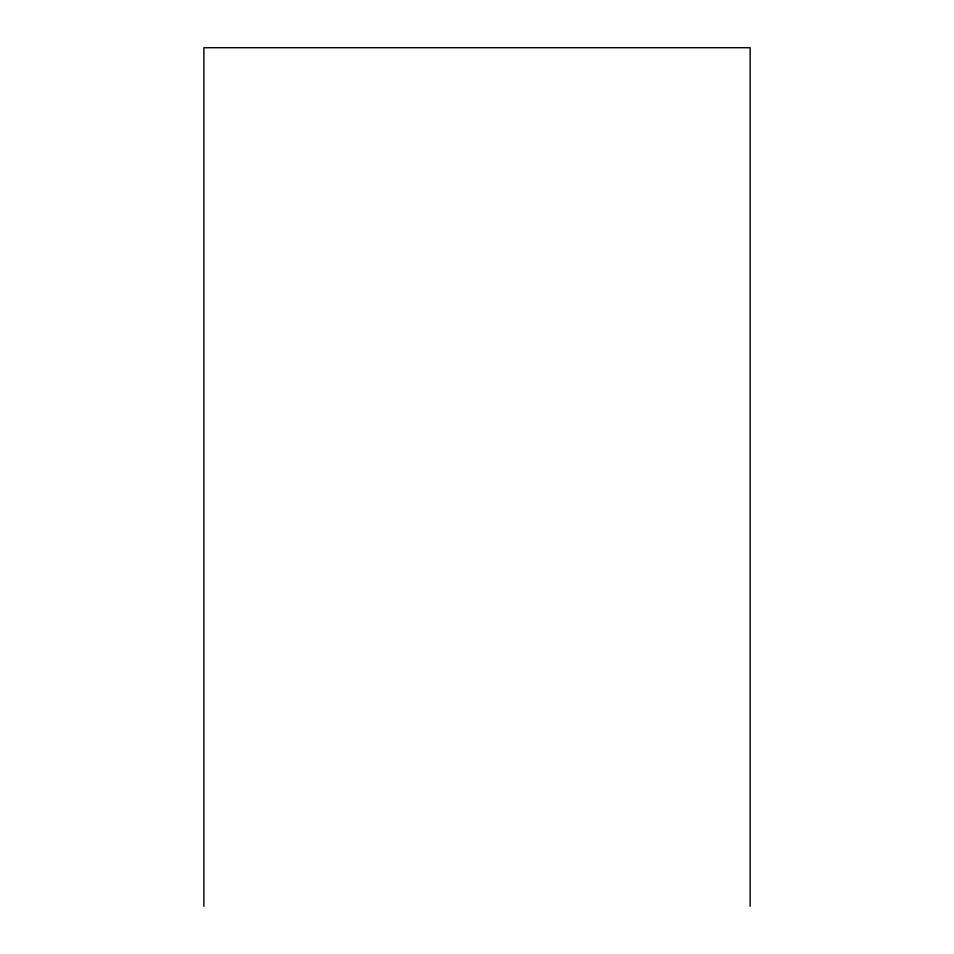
<?xml version="1.0" encoding="UTF-8"?>
<svg xmlns="http://www.w3.org/2000/svg" width="954" height="954" viewBox="0 0 954 954"><rect width="100%" height="100%" fill="white"/><g stroke="black" fill="none" stroke-linecap="round" stroke-linejoin="round"><path stroke-width="1.43" d="M750.118 906.3L750.118 47.7L203.882 47.7L203.882 906.3"/></g></svg>
